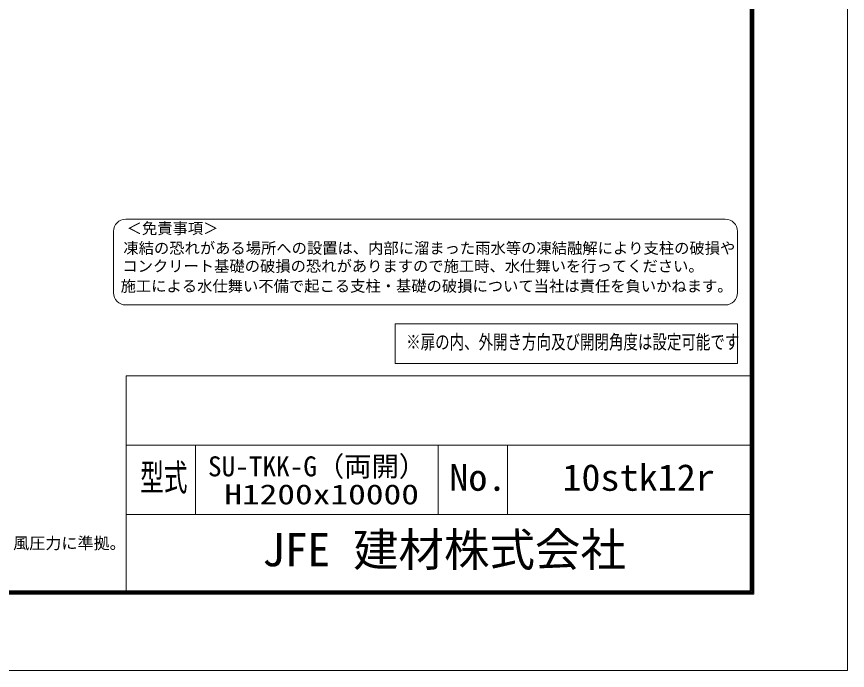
# Model space of a CAD drawing. Units: millimetres, scale not verified. Extents: x -11880 to 11880, y -8400 to 8400.
# Drawn here: x 5103 to 11880, y -8400 to -3064 of the extents above; entities that cross this region are included whole.
import ezdxf
from ezdxf.enums import TextEntityAlignment as Align

# ---------------------------------------------------------------- set-up
doc = ezdxf.new("R2010")
doc.units = ezdxf.units.MM
doc.header["$LTSCALE"] = 30
for name, color, linetype, lineweight in [('0-0_D-TTL', 7, 'Continuous', 18), ('0-3_寸法線', 4, 'Continuous', 18), ('1-7_D-TTL-TXT', 7, 'Continuous', 18)]:
    doc.layers.add(name, color=color, linetype=linetype, lineweight=lineweight)
doc.layers.add('0-D_文字2', color=254, linetype='Continuous')
doc.layers.add('1-8_WAKU', color=7, linetype='Continuous')
doc.styles.add('ＭＳ ゴシック', font='')
doc.styles.get('ＭＳ ゴシック').set_extended_font_data('MS Gothic')

msp = doc.modelspace()

# ---------------------------------------------------------------- linework, layer by layer
at = {"layer": '0-0_D-TTL'}
for p, q in [((5996.57, -5995.71), (5996.57, -7749.43)), ((5996.57, -5995.71), (11088, -5995.71)), ((5996.57, -6561.43), (11088, -6561.43)), ((6562.29, -6561.43), (6562.29, -7127.14)), ((8542.29, -6561.43), (8542.29, -7127.14)), ((9108, -6561.43), (9108, -7127.14)), ((5996.57, -7127.14), (11088, -7127.14))]:
    msp.add_line(p, q, dxfattribs=at)
for points in [[(-11880, -8400), (11880, -8400), (11880, 8400), (-11880, 8400)], [(-11116.29, 7779.43), (11116.29, 7779.43), (11116.29, -7777.71), (-11116.29, -7777.71)], [(-11109.21, 7772.36), (11109.21, 7772.36), (11109.21, -7770.64), (-11109.21, -7770.64)], [(-11102.14, 7765.29), (11102.14, 7765.29), (11102.14, -7763.57), (-11102.14, -7763.57)], [(-11095.07, 7758.21), (11095.07, 7758.21), (11095.07, -7756.5), (-11095.07, -7756.5)], [(-11088, 7751.14), (11088, 7751.14), (11088, -7749.43), (-11088, -7749.43)]]:
    msp.add_lwpolyline(points, close=True, dxfattribs=at)
at = {"layer": '0-3_寸法線'}
msp.add_lwpolyline([(8190.94, -5893.88), (10982.49, -5893.88), (10982.49, -5572.17), (8190.94, -5572.17)], close=True, dxfattribs=at)
at = {"layer": '1-7_D-TTL-TXT', "color": 2}
for p, q in [((10884.29, -4717.08), (5993.19, -4717.08)), ((5893.19, -4817.08), (5893.19, -5317.08)), ((10984.29, -5317.08), (10984.29, -4817.08)), ((5993.19, -5417.08), (10884.29, -5417.08))]:
    msp.add_line(p, q, dxfattribs=at)
for centre, start, end in [((5993.19, -4817.08), 90, 180), ((10884.29, -4817.08), 0, 90), ((5993.19, -5317.08), 180, 270), ((10884.29, -5317.08), 270, 0)]:
    msp.add_arc(centre, 100, start, end, dxfattribs=at)

# ---------------------------------------------------------------- texts
at = {"layer": '0-D_文字2', "style": 'ＭＳ ゴシック', "width": 0.75}
msp.add_text('※扉の内、外開き方向及び開閉角度は設定可能です', height=115.5, dxfattribs=at).set_placement((8280.78, -5811.71), align=Align.BOTTOM_LEFT)
at = {"layer": '1-7_D-TTL-TXT', "style": 'ＭＳ ゴシック'}
for s, height, p in [('＜免責事項＞ \u3000\u3000', 91.5, (6000.6, -4865.44)), ('凍結の恐れがある場所への設置は、内部に溜まった雨水等の凍結融解により支柱の破損や', 91.5, (5973.55, -5026.43)), ('コンクリート基礎の破損の恐れがありますので施工時、水仕舞いを行ってください。', 91.5, (5965.33, -5173.28)), ('施工による水仕舞い不備で起こる支柱・基礎の破損について当社は責任を負いかねます。 ', 91.5, (5951.35, -5336.26)), ('JFE 建材株式会社', 272.1, (7106.45, -7632.05)), ('（設計条件）風荷重：昭和57年改正 建築基準法・同施行令に基づく風圧力に準拠。', 96.21, (1072.57, -7438.19))]:
    msp.add_text(s, height=height, dxfattribs=at).set_placement(p, align=Align.BOTTOM_LEFT)
for s, width, p in [('型式', 0.65, (6110.47, -6999.3)), ('10stk12r', 1.05, (9554.91, -6999.3)), ('No.', 1.05, (8632.8, -6999.3))]:
    msp.add_text(s, height=217.7, dxfattribs=dict(at, width=width)).set_placement(p, align=Align.BOTTOM_LEFT)
at = {"layer": '1-8_WAKU', "style": 'ＭＳ ゴシック'}
msp.add_text('SU-TKK-G（両開）', height=163.3, dxfattribs=at).set_placement((6664.07, -6865.35), align=Align.BOTTOM_LEFT)
at = {"layer": '1-8_WAKU', "style": 'ＭＳ ゴシック', "width": 1.3}
msp.add_text('H1200x10000', height=163.3, dxfattribs=at).set_placement((6796.65, -7093.74), align=Align.BOTTOM_LEFT)

doc.saveas('drawing.dxf')
